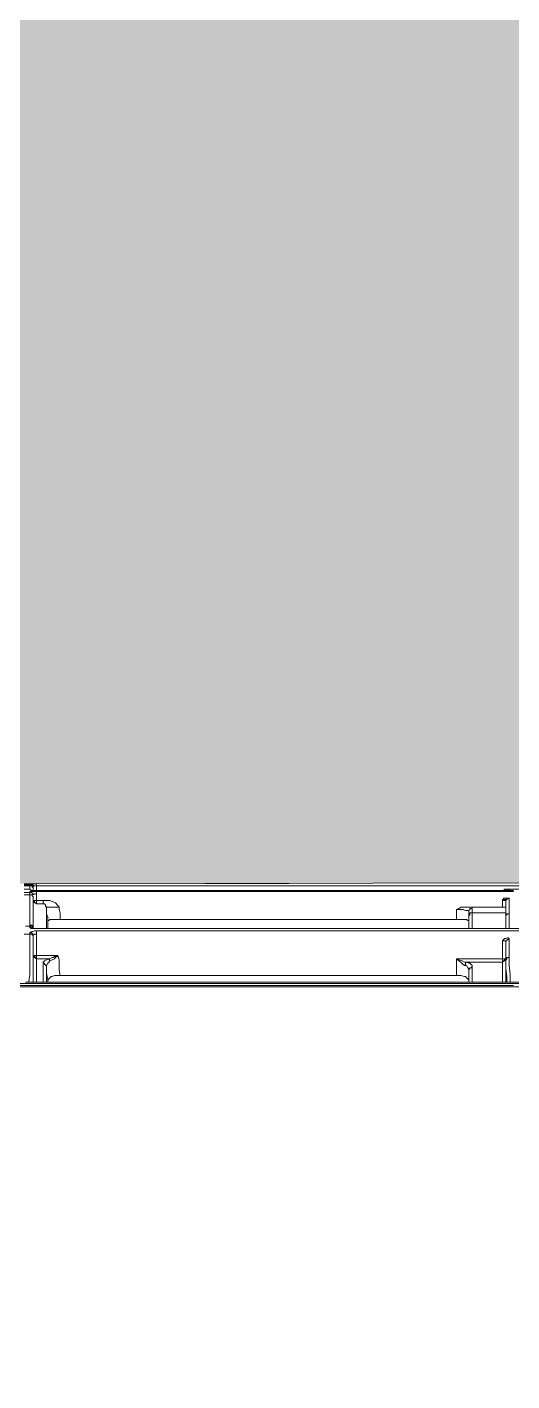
# Model space of a CAD drawing. Header units: millimetres. Extents: x -376000 to 292178, y -193032 to 188048.
# Drawn here: x -161726.1 to -161649.8, y -158747.8 to -158534.6 of the extents above; entities that cross this region are included whole.
import ezdxf

# ---------------------------------------------------------------- set-up
doc = ezdxf.new("R2010")
doc.units = ezdxf.units.MM
doc.layers.add('02_0.25', color=1, linetype='Continuous', lineweight=25, true_color=0xff0000)
doc.layers.add('04_0.10', color=7, linetype='Continuous', lineweight=9, true_color=0x0099ff)
doc.layers.add('_平面図（新設） (2D)', color=7, linetype='Continuous', lineweight=5)

# ---------------------------------------------------------------- blocks, each defined once
blk = doc.blocks.new('BLOCK_2')
at = {"color": 255, "linetype": 'Continuous'}
blk.add_wipeout([(-389.83, -2.8), (387.17, -2.8), (387.17, -285.93), (-389.83, -285.93)], dxfattribs=at).dxf.layer = '02_0.25'
at = {"layer": '04_0.10', "color": 251, "lineweight": 5}
for p, q in [((180.27, -2.82), (181.15, -2.82)), ((181.15, -3), (180.27, -3)), ((180.27, -3.18), (181.15, -3.18)), ((181.15, -3), (181.15, -2.82)), ((181.15, -3), (181.15, -3.18)), ((181.5, -3.88), (181.15, -3.7)), ((181.15, -3.7), (181.33, -3.88)), ((181.33, -4.06), (181.15, -4.06)), ((181.15, -4.06), (181.15, -4.23)), ((181.33, -4.23), (181.15, -4.23)), ((181.5, -3.88), (181.33, -3.88)), ((181.33, -4.06), (181.33, -4.23)), ((181.5, -2.82), (181.5, -3)), ((181.5, -2.82), (182.21, -2.82)), ((181.5, -3), (181.5, -3.18)), ((181.68, -3.18), (181.5, -3.18)), ((181.68, -3.88), (181.5, -3.88)), ((181.68, -3.18), (181.68, -3.35)), ((181.68, -3.35), (181.68, -3.53)), ((181.68, -3.88), (181.68, -3.53)), ((182.21, -2.82), (300.04, -2.65)), ((300.04, -3.18), (182.21, -3.18)), ((182.21, -3.18), (182.21, -3.88)), ((255.76, -3.88), (256.11, -3.88)), ((256.11, -3.88), (256.11, -3.7)), ((256.64, -3.7), (256.11, -3.7)), ((256.29, -3.88), (256.11, -3.88)), ((256.29, -3.88), (256.64, -3.7)), ((256.64, -3.88), (256.29, -3.88)), ((256.64, -3.88), (256.64, -3.7)), ((300.04, -3.7), (256.64, -3.7)), ((256.64, -3.88), (257.35, -3.88)), ((181.15, -4.59), (180.27, -4.59)), ((181.15, -4.59), (181.15, -4.76)), ((181.68, -5.29), (181.68, -5.11)), ((181.68, -5.47), (181.68, -5.29)), ((181.86, -5.82), (181.68, -5.47)), ((181.86, -5.47), (181.68, -5.47)), ((181.68, -5.47), (181.68, -5.64)), ((181.68, -6.53), (181.68, -6.35)), ((181.86, -5.47), (181.86, -5.82)), ((181.86, -5.82), (182.21, -5.99)), ((181.86, -5.82), (182.21, -5.82)), ((182.21, -5.47), (183.27, -5.47)), ((182.21, -5.99), (182.21, -5.82)), ((183.27, -5.99), (182.21, -5.99)), ((255.59, -6.53), (255.59, -5.47)), ((256.11, -5.47), (255.94, -5.47)), ((256.11, -5.11), (256.11, -5.29)), ((256.29, -5.29), (256.11, -5.47)), ((256.29, -5.29), (256.11, -5.29)), ((256.29, -5.29), (256.64, -5.11)), ((183.79, -7.41), (183.79, -7.23)), ((183.79, -7.59), (183.79, -7.41)), ((248.36, -8.47), (185.91, -8.47)), ((248.36, -6.88), (248.36, -8.47)), ((250.3, -7.76), (250.3, -7.06)), ((250.3, -7.76), (250.3, -7.94)), ((250.3, -8.64), (250.3, -7.94)), ((250.82, -6.7), (250.82, -6.53)), ((250.82, -6.53), (255.59, -6.53)), ((256.11, -7.41), (250.82, -7.41)), ((256.11, -8.11), (256.11, -8.29)), ((256.64, -7.23), (256.64, -7.41)), ((256.64, -7.59), (256.64, -7.41)), ((256.64, -7.59), (256.64, -8.29)), ((256.64, -8.29), (256.64, -9.35)), ((181.15, -9.52), (181.15, -9.35)), ((181.15, -9.7), (181.15, -9.52)), ((181.15, -9.7), (181.33, -9.7)), ((181.15, -10.58), (181.15, -10.76)), ((181.33, -9.7), (181.5, -9.79)), ((181.5, -9.52), (181.5, -9.7)), ((181.68, -9.7), (181.5, -9.7)), ((181.5, -9.7), (181.5, -9.79)), ((181.5, -9.88), (181.5, -9.79)), ((181.56, -9.82), (181.5, -9.79)), ((181.5, -9.88), (181.56, -9.82)), ((181.68, -9.88), (181.5, -9.88)), ((181.56, -9.82), (181.68, -9.7)), ((181.68, -9.88), (181.56, -9.82)), ((181.68, -9.7), (181.68, -9.52)), ((181.68, -9.88), (181.68, -9.7)), ((182.03, -9.88), (183.79, -9.88)), ((183.97, -9.88), (183.79, -9.88)), ((250.3, -8.64), (250.3, -8.82)), ((250.3, -8.82), (250.3, -9)), ((250.82, -9.88), (250.3, -9.88)), ((250.82, -9.88), (256.11, -9.88)), ((256.64, -9.88), (256.11, -9.88)), ((181.15, -10.76), (181.15, -10.93)), ((181.68, -11.11), (181.68, -10.93)), ((181.68, -11.29), (181.68, -11.11)), ((181.68, -12), (181.68, -11.82)), ((255.59, -11.82), (255.59, -14.64)), ((256.11, -11.82), (256.11, -12)), ((256.47, -11.47), (256.47, -11.29)), ((256.47, -11.47), (256.64, -11.47)), ((181.86, -14.46), (181.68, -14.11)), ((181.68, -14.11), (181.86, -14.11)), ((182.03, -14.46), (181.86, -14.11)), ((181.86, -14.46), (182.21, -14.64)), ((181.86, -14.46), (182.03, -14.46)), ((182.03, -14.46), (182.21, -14.46)), ((185.56, -14.11), (182.21, -14.11)), ((182.21, -14.64), (182.21, -14.46)), ((183.97, -14.64), (182.21, -14.64)), ((184.15, -14.64), (183.97, -14.64)), ((185.56, -14.11), (185.56, -14.29)), ((248.36, -14.64), (255.59, -14.64)), ((248.36, -17.29), (248.36, -14.64)), ((255.94, -14.99), (256.11, -14.64)), ((256.11, -14.64), (255.94, -14.64)), ((255.94, -14.99), (255.94, -14.64)), ((256.11, -14.64), (256.11, -14.81)), ((256.11, -16.23), (256.11, -14.81)), ((183.79, -15.7), (183.79, -15.88)), ((183.79, -15.88), (183.79, -16.93)), ((183.79, -16.93), (183.79, -18.34)), ((183.97, -17.99), (183.79, -16.93)), ((249.94, -15.17), (255.59, -15.17)), ((255.94, -14.99), (255.59, -15.17)), ((255.59, -14.99), (255.59, -15.17)), ((255.94, -14.99), (255.59, -14.99)), ((-354.9, -19.05), (357.37, -19.05)), ((180.98, -18.34), (180.45, -18.34)), ((180.98, -18.34), (180.98, -18.17)), ((181.68, -18.34), (180.98, -18.34)), ((182.03, -18.87), (181.5, -18.87)), ((182.21, -18.34), (181.68, -18.34)), ((183.79, -18.34), (183.27, -18.34)), ((183.97, -18.34), (183.79, -18.34)), ((248.36, -17.29), (185.91, -17.29)), ((250.82, -18.34), (250.3, -18.34)), ((255.59, -18.34), (250.82, -18.34)), ((256.11, -18.34), (255.59, -18.34)), ((256.11, -18.34), (256.29, -18.34)), ((256.82, -18.34), (256.29, -18.34)), ((256.82, -18.34), (300.04, -18.34))]:
    blk.add_line(p, q, dxfattribs=at)
at = {"layer": '04_0.10', "color": 251, "lineweight": 5, "flags": 128}
for points in [[(180.27, -3.7), (180.45, -3.7), (180.8, -3.7), (180.98, -3.7), (181.15, -3.7)], [(180.27, -4.23), (180.62, -4.23), (180.8, -4.23), (180.98, -4.23), (181.15, -4.23)], [(181.15, -2.82), (181.33, -2.82), (181.5, -2.82)], [(181.15, -3), (181.33, -3), (181.5, -3)], [(181.5, -3.18), (181.33, -3.18), (181.15, -3.18)], [(181.15, -3.7), (181.15, -3.35), (181.15, -3.18)], [(181.15, -4.59), (181.15, -4.41), (181.15, -4.23)], [(182.21, -4.06), (181.86, -4.06), (181.68, -4.06), (181.5, -4.06), (181.33, -4.06)], [(181.68, -4.59), (181.68, -4.41), (181.5, -4.41), (181.5, -4.23), (181.33, -4.23)], [(181.68, -3.18), (181.68, -3), (181.5, -3)], [(181.68, -3.35), (181.5, -3.35), (181.5, -3.18)], [(181.68, -3.18), (181.86, -3.18), (182.21, -3.18)], [(181.68, -3.88), (181.86, -3.88), (182.21, -3.88)], [(182.21, -3.18), (182.21, -3), (182.21, -2.82)], [(182.21, -3.88), (200.91, -3.88), (219.78, -3.88), (238.48, -3.88), (255.76, -3.88)], [(257.35, -4.06), (238.48, -4.06), (219.78, -4.06), (200.91, -4.06), (182.21, -4.06)], [(182.21, -4.41), (182.21, -4.23), (182.21, -4.06)], [(255.76, -3.88), (255.94, -3.7), (256.11, -3.7)], [(181.68, -4.76), (181.5, -4.76), (181.5, -4.59), (181.33, -4.59), (181.15, -4.59)], [(181.15, -4.76), (181.15, -4.94), (181.15, -5.11)], [(181.15, -5.11), (181.15, -5.29), (181.15, -5.64), (181.15, -5.82), (181.15, -5.99)], [(181.15, -5.99), (181.15, -6.53), (181.15, -7.23), (181.15, -8.11), (181.15, -8.64)], [(181.68, -4.59), (181.86, -4.41), (182.03, -4.41), (182.21, -4.41)], [(181.68, -5.11), (181.68, -4.94), (181.68, -4.76)], [(181.68, -6.35), (181.68, -6.17), (181.68, -5.99), (181.68, -5.82), (181.68, -5.64)], [(181.86, -5.47), (182.03, -5.47), (182.21, -5.47)], [(182.21, -5.47), (182.21, -5.29), (182.21, -4.94), (182.21, -4.76), (182.21, -4.41)], [(182.21, -5.47), (182.21, -5.64), (182.21, -5.82)], [(185.74, -6.53), (185.21, -5.82), (184.32, -5.47), (183.27, -5.47)], [(183.27, -5.99), (183.27, -5.82), (183.27, -5.64), (183.27, -5.47)], [(183.79, -6.53), (183.62, -6.35), (183.62, -6.17), (183.44, -5.99), (183.27, -5.99)], [(255.59, -5.47), (255.59, -5.29), (255.76, -5.29), (255.76, -5.11), (255.94, -5.11), (256.11, -5.11)], [(255.59, -5.47), (255.76, -5.47), (255.94, -5.47)], [(256.11, -5.29), (255.94, -5.29), (255.94, -5.47)], [(256.11, -5.11), (256.29, -5.11), (256.47, -5.11), (256.64, -5.11)], [(256.11, -6.53), (256.11, -6.17), (256.11, -5.47)], [(256.64, -5.11), (256.64, -5.64), (256.64, -6.17), (256.64, -6.7), (256.64, -7.23)], [(181.68, -9.17), (181.68, -8.82), (181.68, -8.64), (181.68, -8.29), (181.68, -7.94), (181.68, -7.76), (181.68, -7.41), (181.68, -7.06), (181.68, -6.53)], [(183.79, -6.88), (183.79, -6.7), (183.79, -6.53)], [(183.79, -6.53), (184.15, -6.53), (184.85, -6.53), (185.74, -6.53)], [(183.79, -7.23), (183.79, -7.06), (183.79, -6.88)], [(183.97, -8.64), (183.97, -8.11), (183.79, -7.59)], [(183.79, -9.88), (183.79, -9.7), (183.79, -9.52), (183.79, -8.82), (183.79, -8.29), (183.79, -7.76), (183.79, -7.59)], [(183.97, -8.64), (184.15, -8.64), (184.32, -8.47), (184.5, -8.47), (184.68, -8.47), (185.21, -8.47), (185.56, -8.47), (185.91, -8.47)], [(185.74, -6.53), (185.74, -6.88), (185.91, -7.41), (185.91, -7.94), (185.91, -8.47)], [(248.36, -6.88), (248.71, -6.7), (249.06, -6.53), (249.41, -6.53), (249.77, -6.53)], [(250.3, -7.06), (250.12, -7.06), (249.77, -7.06), (249.41, -6.88), (249.06, -6.88), (248.71, -6.88), (248.53, -6.88), (248.36, -6.88)], [(250.3, -8.64), (250.12, -8.64), (249.94, -8.47), (249.77, -8.47), (249.41, -8.47), (249.06, -8.47), (248.71, -8.47), (248.36, -8.47)], [(249.77, -6.53), (250.3, -6.53), (250.65, -6.53), (250.82, -6.53)], [(250.3, -7.06), (250.47, -6.88), (250.47, -6.7), (250.65, -6.7), (250.82, -6.7)], [(250.3, -7.76), (250.47, -7.76), (250.47, -7.59), (250.47, -7.41), (250.65, -7.41), (250.82, -7.41)], [(250.82, -6.7), (250.82, -6.88), (250.82, -7.06), (250.82, -7.23), (250.82, -7.41)], [(250.82, -9.88), (250.82, -9.7), (250.82, -9.52), (250.82, -8.64), (250.82, -7.94), (250.82, -7.41)], [(255.59, -6.53), (255.76, -6.53), (255.94, -6.53), (256.11, -6.53)], [(256.11, -7.41), (256.11, -7.23), (256.11, -7.06), (256.11, -6.88), (256.11, -6.7), (256.11, -6.53)], [(256.11, -7.41), (256.11, -7.59), (256.11, -7.76)], [(256.64, -7.59), (256.47, -7.59), (256.29, -7.59), (256.29, -7.76), (256.11, -7.76)], [(256.11, -7.76), (256.11, -7.94), (256.11, -8.11)], [(256.11, -8.29), (256.11, -8.64), (256.11, -9.17), (256.11, -9.35)], [(180.45, -9.52), (180.62, -9.52), (180.8, -9.52), (180.98, -9.52), (181.15, -9.52)], [(181.15, -8.64), (181.15, -8.82), (181.15, -9)], [(181.15, -9), (181.15, -9.17), (181.15, -9.35)], [(181.5, -9.52), (181.5, -9.35), (181.33, -9.35), (181.15, -9.35)], [(181.5, -9.52), (181.33, -9.52), (181.15, -9.52)], [(181.15, -9.7), (181.33, -9.88), (181.5, -9.88)], [(182.21, -10.23), (181.86, -10.23), (181.5, -10.4), (181.33, -10.4), (181.15, -10.58)], [(181.15, -10.58), (181.33, -10.58), (181.5, -10.58), (181.5, -10.76)], [(181.68, -9.52), (181.68, -9.35), (181.68, -9.17)], [(182.03, -9.88), (181.86, -9.88), (181.68, -9.88)], [(182.21, -10.23), (211.67, -10.23), (241.12, -10.23), (270.58, -10.23), (300.04, -10.23)], [(182.21, -10.76), (182.21, -10.58), (182.21, -10.4), (182.21, -10.23)], [(183.97, -8.64), (183.97, -8.82), (183.97, -9), (183.97, -9.17), (183.97, -9.35)], [(183.97, -9.35), (183.97, -9.7), (183.97, -9.88)], [(250.3, -9.88), (241.12, -9.88), (211.49, -9.88), (183.97, -9.88)], [(250.3, -9), (250.3, -9.35), (250.3, -9.88)], [(256.11, -9.35), (256.11, -9.52), (256.11, -9.7), (256.11, -9.88)], [(256.64, -9.35), (256.64, -9.52), (256.64, -9.88)], [(256.64, -9.88), (270.58, -9.88), (300.04, -9.88)], [(180.27, -10.76), (180.45, -10.76), (180.8, -10.76), (180.98, -10.76), (181.15, -10.76)], [(180.98, -18.17), (181.15, -17.11), (181.15, -16.05), (181.15, -13.76), (181.15, -12)], [(181.15, -10.76), (181.33, -10.76), (181.5, -10.76)], [(181.15, -11.64), (181.15, -11.47), (181.15, -11.29), (181.15, -10.93)], [(181.15, -12), (181.15, -11.82), (181.15, -11.64)], [(181.5, -10.76), (181.5, -10.93), (181.68, -10.93)], [(181.68, -10.93), (181.68, -10.76), (181.5, -10.76)], [(182.21, -10.76), (182.03, -10.76), (181.86, -10.76), (181.68, -10.93)], [(181.68, -11.82), (181.68, -11.64), (181.68, -11.29)], [(181.68, -12.52), (181.68, -12.35), (181.68, -12.17), (181.68, -12)], [(181.68, -14.11), (181.68, -13.4), (181.68, -12.52)], [(182.21, -10.76), (182.21, -11.29), (182.21, -12)], [(182.21, -12), (182.21, -12.52), (182.21, -13.05)], [(255.59, -11.82), (255.76, -11.64), (255.94, -11.47), (256.11, -11.47), (256.47, -11.29)], [(256.11, -11.82), (255.94, -11.82), (255.76, -11.82), (255.59, -11.82)], [(256.47, -11.47), (256.47, -11.64), (256.29, -11.64), (256.29, -11.82), (256.11, -11.82)], [(256.11, -12), (256.11, -12.7), (256.11, -13.4), (256.11, -14.11), (256.11, -14.64)], [(256.64, -14.46), (256.64, -13.58), (256.64, -12.88), (256.64, -12.17), (256.64, -11.47)], [(181.68, -14.11), (181.68, -16.05), (181.68, -18.34)], [(182.21, -14.11), (182.03, -14.11), (181.86, -14.11)], [(182.21, -13.05), (182.21, -13.58), (182.21, -14.11)], [(182.21, -14.11), (182.21, -14.29), (182.21, -14.46)], [(182.21, -18.34), (182.21, -16.41), (182.21, -14.64)], [(183.27, -15.34), (183.27, -15.17), (183.44, -14.99), (183.79, -14.81), (183.97, -14.64)], [(184.15, -14.64), (184.32, -14.64), (184.68, -14.46), (184.85, -14.46), (185.03, -14.29), (185.39, -14.29), (185.56, -14.29)], [(184.32, -14.99), (184.32, -14.81), (184.15, -14.81), (184.15, -14.64)], [(184.32, -14.99), (184.68, -14.81), (185.03, -14.64), (185.21, -14.46), (185.56, -14.29)], [(185.91, -17.29), (185.74, -16.41), (185.74, -15.52), (185.74, -14.81), (185.56, -14.11)], [(249.59, -15.7), (249.41, -15.52), (249.06, -15.17), (248.71, -14.99), (248.36, -14.64)], [(249.94, -15.17), (249.59, -15.17), (249.24, -14.99), (248.71, -14.81), (248.36, -14.64)], [(255.94, -14.64), (255.76, -14.64), (255.59, -14.64)], [(255.59, -14.99), (255.59, -14.81), (255.59, -14.64)], [(256.64, -14.46), (256.47, -14.46), (256.29, -14.46), (256.29, -14.64), (256.11, -14.81)], [(256.64, -14.46), (256.64, -15.7), (256.82, -17.11), (256.82, -17.81), (256.82, -18.34)], [(183.27, -15.34), (183.27, -16.93), (183.27, -18.34)], [(183.79, -15.7), (183.62, -15.7), (183.62, -15.52), (183.44, -15.52), (183.44, -15.34), (183.27, -15.34)], [(184.32, -14.99), (184.15, -15.17), (183.97, -15.34), (183.79, -15.7)], [(249.59, -15.7), (249.77, -15.52), (249.77, -15.34), (249.94, -15.17)], [(250.3, -16.41), (250.3, -16.23), (250.12, -16.05), (249.94, -15.7), (249.59, -15.7)], [(250.82, -15.88), (250.82, -15.7), (250.65, -15.52), (250.47, -15.34), (250.3, -15.34), (249.94, -15.17)], [(250.3, -16.41), (250.47, -16.23), (250.47, -16.05), (250.65, -16.05), (250.82, -15.88)], [(250.3, -16.41), (250.3, -17.29), (250.3, -17.99)], [(250.82, -15.88), (250.82, -17.11), (250.82, -18.34)], [(255.59, -15.17), (255.59, -16.58), (255.59, -18.34)], [(256.11, -18.34), (256.11, -16.41), (256.11, -16.23)], [(256.29, -18.34), (256.29, -17.99), (256.29, -17.46), (256.11, -16.23)], [(300.04, -18.52), (225.07, -18.52), (220.31, -18.52), (215.72, -18.52), (210.96, -18.52), (206.37, -18.52), (201.61, -18.52), (196.85, -18.52), (192.26, -18.52), (187.5, -18.52), (182.91, -18.52), (178.15, -18.52), (173.57, -18.52), (168.8, -18.52), (164.04, -18.52), (159.45, -18.52), (154.69, -18.52), (150.11, -18.52), (101.95, -18.52), (59.79, -18.52), (0, -18.52)], [(180.98, -18.87), (165.63, -18.87), (150.11, -18.87), (126.47, -18.87), (106.18, -18.87)], [(181.5, -18.87), (181.33, -18.87), (181.15, -18.87), (180.98, -18.87)], [(182.56, -18.87), (182.38, -18.87), (182.21, -18.87), (182.03, -18.87)], [(182.21, -18.34), (182.91, -18.34), (183.27, -18.34)], [(257.35, -18.87), (219.95, -18.87), (182.56, -18.87)], [(183.97, -17.99), (184.15, -17.81), (184.32, -17.64), (184.5, -17.46), (184.68, -17.46), (185.03, -17.29), (185.56, -17.29), (185.91, -17.29)], [(183.97, -17.99), (183.97, -18.17), (183.97, -18.34)], [(250.3, -18.34), (225.07, -18.34), (220.31, -18.34), (215.72, -18.34), (210.96, -18.34), (206.37, -18.34), (201.61, -18.34), (196.85, -18.34), (192.26, -18.34), (187.5, -18.34), (183.97, -18.34)], [(250.3, -17.99), (250.12, -17.81), (249.94, -17.64), (249.77, -17.46), (249.59, -17.46), (249.06, -17.29), (248.71, -17.29), (248.36, -17.29)], [(250.3, -17.99), (250.3, -18.17), (250.3, -18.34)]]:
    blk.add_lwpolyline(points, dxfattribs=at)
blk = doc.blocks.new('平面図（新設） (2D)')
at = {"layer": '02_0.25', "linetype": 'Continuous', "lineweight": 0}
blk.add_hatch(color=255, dxfattribs=at).paths.add_polyline_path([(-162658.18, -159007.051), (-162508.18, -159007.051), (-162508.18, -158507.051), (-157738.18, -158507.051), (-157738.18, -161307.051), (-162658.18, -161307.051)])
at = {"layer": '04_0.10', "color": 150, "true_color": 0x0099ff}
blk.add_blockref('BLOCK_2', (-161906.853, -158666.644), dxfattribs=at)

msp = doc.modelspace()

# ---------------------------------------------------------------- block references
at = {"layer": '_平面図（新設） (2D)'}
msp.add_blockref('平面図（新設） (2D)', (0, 0), dxfattribs=at)

doc.saveas('drawing.dxf')
